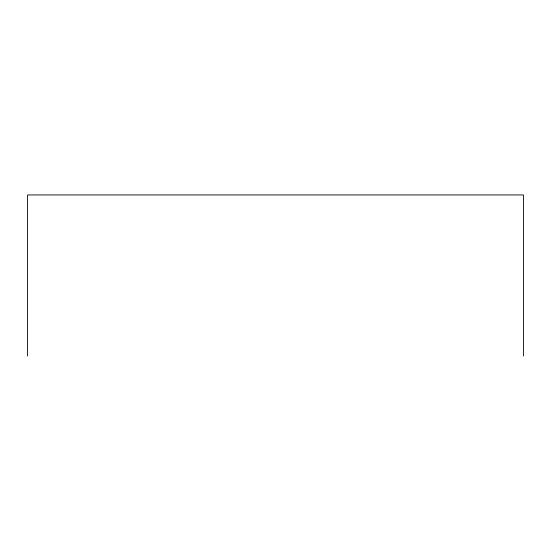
<?xml version="1.0" encoding="UTF-8"?>
<svg xmlns="http://www.w3.org/2000/svg" width="551" height="551" viewBox="0 0 551 551"><rect width="100%" height="100%" fill="white"/><g stroke="black" fill="none" stroke-linecap="round" stroke-linejoin="round"><path stroke-width="0.83" d="M523.45 356.056L523.45 194.944L27.55 194.944L27.55 356.056"/></g></svg>
